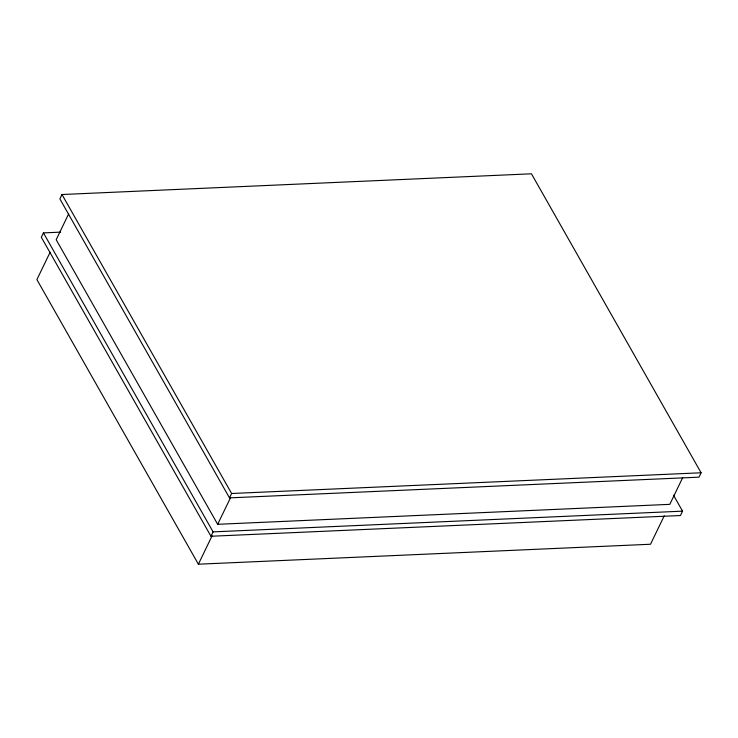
<?xml version="1.0" encoding="UTF-8"?>
<svg xmlns="http://www.w3.org/2000/svg" width="738" height="738" viewBox="0 0 738 738"><rect width="100%" height="100%" fill="white"/><g stroke="black" fill="none" stroke-linecap="round" stroke-linejoin="round"><path stroke-width="1.11" d="M60.691 232.138L43.431 232.894L41.319 237.276L210.957 536.258L680.436 515.539L682.549 511.157L673.471 495.161M61.983 194.518L59.87 198.9L229.509 497.873L698.987 477.163L701.1 472.781L531.461 173.799L61.983 194.518L231.621 493.501L229.509 497.873M50.147 252.202L36.9 279.601L198.384 564.201L650.51 544.247L664.246 515.834M68.634 213.946L56.18 239.702L217.664 524.303L669.8 504.349L682.742 477.56M210.957 536.258L213.07 531.877L43.431 232.894M198.384 564.201L212.11 535.788M217.664 524.303L230.616 497.513M231.621 493.501L701.1 472.781M213.07 531.877L682.549 511.157"/></g></svg>
